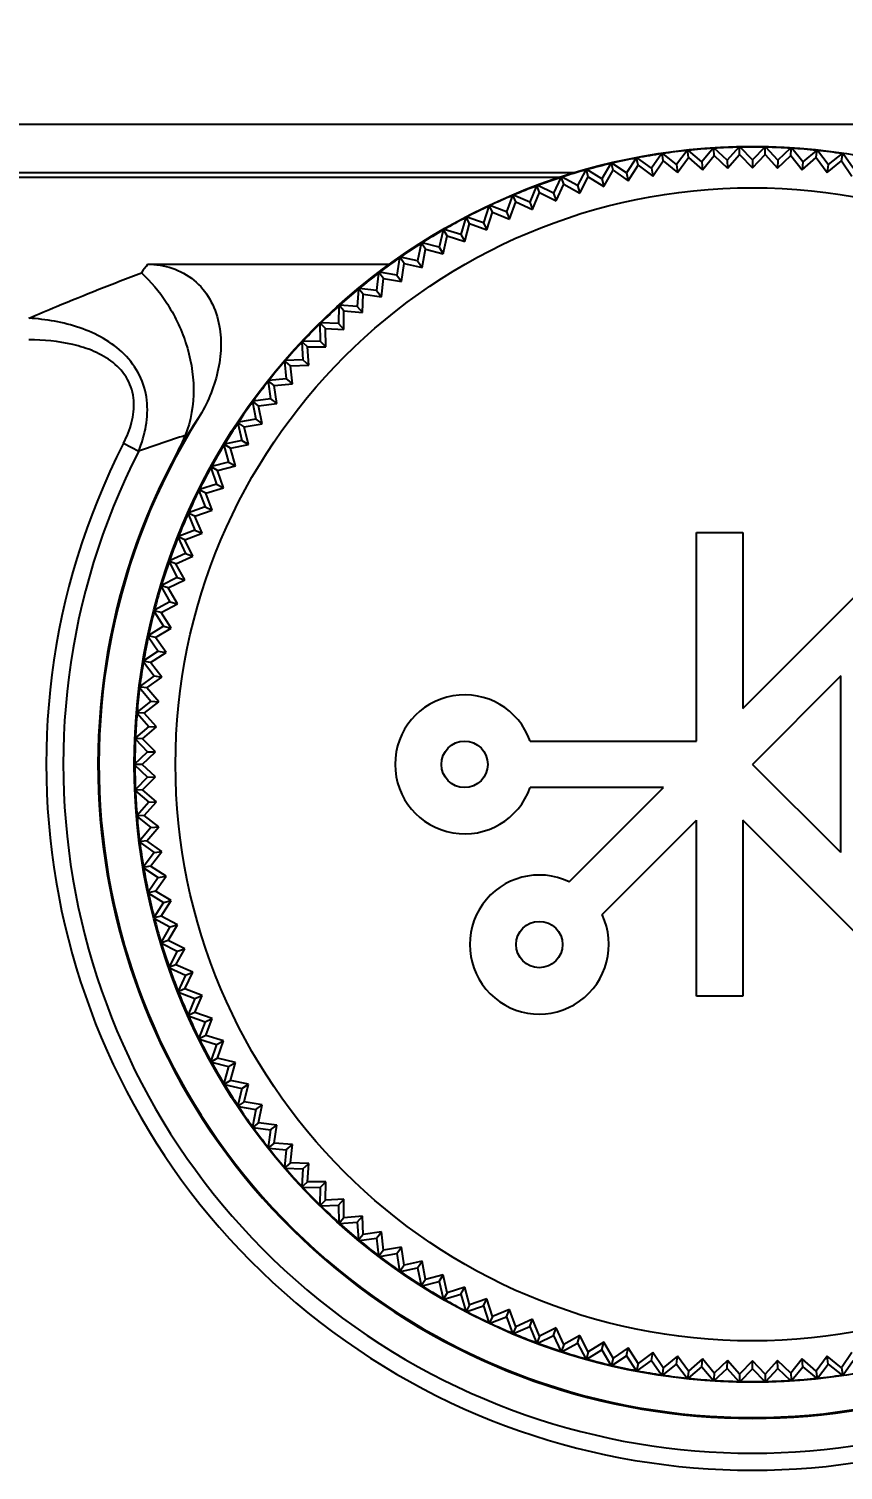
# Model space of a CAD drawing. Header units: millimetres. Extents: x 5329 to 6973, y -914 to -356.
# Drawn here: x 5726.7 to 5745.15, y -463.54 to -430.88 of the extents above; entities that cross this region are included whole.
import ezdxf

# ---------------------------------------------------------------- set-up
doc = ezdxf.new("R2010")
doc.units = ezdxf.units.MM
doc.header["$PDMODE"] = 3
doc.header["$PDSIZE"] = 1
doc.layers.get('0').update_dxf_attribs({"linetype": 'CONTINUOUS'})
doc.layers.get('Defpoints').update_dxf_attribs({"linetype": 'CONTINUOUS'})
doc.layers.add('Dim', color=1, linetype='CONTINUOUS')
doc.styles.add('OMI-1', font='arial.ttf', dxfattribs={"oblique": 1})
doc.dimstyles.new('1', dxfattribs={"dimtxt": 4, "dimasz": 2.5, "dimexe": 0.8, "dimexo": 0.3, "dimgap": 0.5, "dimtad": 1, "dimtoh": 1, "dimdec": 1, "dimzin": 0, "dimdsep": 46, "dimtxsty": 'OMI-1', "dimcen": 0, "dimclrd": 256, "dimclre": 256, "dimclrt": 256, "dimadec": 0, "dimazin": 0, "dimtfac": 0.8, "dimtdec": 1, "dimtix": 1, "dimtmove": 0, "dimatfit": 3, "dimfxl": 1, "dimtolj": 1, "dimtzin": 0, "dimarcsym": 0})

# ---------------------------------------------------------------- blocks, each defined once
blk = doc.blocks.new('*D6078')
at = {"layer": 'Defpoints', "color": 0}
for p in [(5587.589, -413.207), (5587.589, -446.488), (5813.589, -446.488)]:
    blk.add_point(p, dxfattribs=at)
at = {"layer": 'Dim', "lineweight": -2}
for p, q in [((5587.589, -446.188), (5587.589, -412.407)), ((5813.589, -446.188), (5813.589, -412.407)), ((5811.089, -413.207), (5590.089, -413.207))]:
    blk.add_line(p, q, dxfattribs=at)
at = {"layer": 'Dim'}
for points in [[(5590.089, -412.79), (5590.089, -413.624), (5587.589, -413.207)], [(5811.089, -413.624), (5811.089, -412.79), (5813.589, -413.207)]]:
    blk.add_solid(points, dxfattribs=at)
at = {"layer": 'Dim', "insert": (5700.589, -410.665), "char_height": 4, "attachment_point": 5, "style": 'OMI-1'}
blk.add_mtext('\\A1;226.0', dxfattribs=at)
blk = doc.blocks.new('*D6088')
at = {"layer": 'Defpoints', "color": 0}
for p in [(5819.589, -402.514), (5581.589, -445.05), (5819.589, -445.05)]:
    blk.add_point(p, dxfattribs=at)
at = {"layer": 'Dim', "lineweight": -2}
for p, q in [((5581.589, -444.75), (5581.589, -401.714)), ((5819.589, -444.75), (5819.589, -401.714)), ((5584.089, -402.514), (5817.089, -402.514))]:
    blk.add_line(p, q, dxfattribs=at)
at = {"layer": 'Dim'}
for points in [[(5584.089, -402.097), (5584.089, -402.93), (5581.589, -402.514)], [(5817.089, -402.93), (5817.089, -402.097), (5819.589, -402.514)]]:
    blk.add_solid(points, dxfattribs=at)
at = {"layer": 'Dim', "insert": (5700.589, -399.97), "char_height": 4, "attachment_point": 5, "style": 'OMI-1'}
blk.add_mtext('\\A1;238.0', dxfattribs=at)

msp = doc.modelspace()

# ---------------------------------------------------------------- linework, layer by layer
at = {"color": 7, "linetype": 'Continuous'}
for p, q in [((5803.39, -433.05), (5598.789, -433.05)), ((5741.614, -433.642), (5741.372, -433.958)), ((5741.614, -433.642), (5741.63, -433.671)), ((5741.63, -433.671), (5741.64, -433.639)), ((5741.644, -433.802), (5741.63, -433.671)), ((5741.942, -433.898), (5741.64, -433.639)), ((5742.197, -433.592), (5741.942, -433.898)), ((5742.197, -433.592), (5742.213, -433.622)), ((5742.213, -433.622), (5742.224, -433.59)), ((5742.221, -433.754), (5742.213, -433.622)), ((5742.515, -433.862), (5742.224, -433.59)), ((5742.783, -433.567), (5742.515, -433.862)), ((5742.783, -433.567), (5742.797, -433.597)), ((5742.797, -433.597), (5742.809, -433.566)), ((5742.799, -433.729), (5742.797, -433.597)), ((5743.089, -433.85), (5742.809, -433.566)), ((5743.368, -433.566), (5743.089, -433.85)), ((5743.381, -433.597), (5743.368, -433.566)), ((5743.378, -433.729), (5743.381, -433.597)), ((5743.381, -433.597), (5743.395, -433.567)), ((5743.663, -433.862), (5743.395, -433.567)), ((5743.954, -433.59), (5743.663, -433.862)), ((5743.954, -433.59), (5743.965, -433.622)), ((5743.957, -433.754), (5743.965, -433.622)), ((5743.965, -433.622), (5743.98, -433.592)), ((5744.235, -433.898), (5743.98, -433.592)), ((5744.538, -433.639), (5744.235, -433.898)), ((5744.534, -433.802), (5744.548, -433.671)), ((5744.538, -433.639), (5744.548, -433.671)), ((5744.548, -433.671), (5744.564, -433.642)), ((5744.806, -433.958), (5744.564, -433.642)), ((5739.882, -433.936), (5739.682, -434.28)), ((5739.882, -433.936), (5739.902, -433.963)), ((5739.902, -433.963), (5739.908, -433.93)), ((5739.932, -434.091), (5739.902, -433.963)), ((5740.24, -434.149), (5739.908, -433.93)), ((5740.455, -433.814), (5740.24, -434.149)), ((5740.278, -434.326), (5740.499, -433.971)), ((5740.455, -433.814), (5740.474, -433.842)), ((5740.474, -433.842), (5740.481, -433.809)), ((5740.499, -433.971), (5740.474, -433.842)), ((5740.804, -434.042), (5740.481, -433.809)), ((5740.499, -433.971), (5740.834, -434.22)), ((5741.033, -433.716), (5740.804, -434.042)), ((5740.834, -434.22), (5741.069, -433.875)), ((5741.033, -433.716), (5741.05, -433.744)), ((5741.05, -433.744), (5741.059, -433.712)), ((5741.069, -433.875), (5741.05, -433.744)), ((5741.372, -433.958), (5741.059, -433.712)), ((5741.069, -433.875), (5741.394, -434.137)), ((5741.372, -433.958), (5741.394, -434.137)), ((5741.394, -434.137), (5741.644, -433.802)), ((5741.644, -433.802), (5741.958, -434.078)), ((5741.942, -433.898), (5741.958, -434.078)), ((5741.958, -434.078), (5742.221, -433.754)), ((5742.221, -433.754), (5742.523, -434.042)), ((5742.515, -433.862), (5742.523, -434.042)), ((5742.523, -434.042), (5742.799, -433.729)), ((5742.799, -433.729), (5743.089, -434.031)), ((5743.089, -434.031), (5743.378, -433.729)), ((5743.089, -433.85), (5743.089, -434.031)), ((5743.378, -433.729), (5743.655, -434.042)), ((5743.655, -434.042), (5743.957, -433.754)), ((5743.663, -433.862), (5743.655, -434.042)), ((5743.957, -433.754), (5744.22, -434.078)), ((5744.22, -434.078), (5744.534, -433.802)), ((5744.235, -433.898), (5744.22, -434.078)), ((5744.534, -433.802), (5744.783, -434.137)), ((5744.783, -434.137), (5745.108, -433.875)), ((5744.806, -433.958), (5744.783, -434.137)), ((5745.119, -433.712), (5744.806, -433.958)), ((5745.108, -433.875), (5745.127, -433.744)), ((5745.108, -433.875), (5745.343, -434.22)), ((5745.119, -433.712), (5745.127, -433.744)), ((5745.127, -433.744), (5745.145, -433.716)), ((5745.374, -434.042), (5745.145, -433.716)), ((5739.076, -434.144), (5617.702, -434.144)), ((5738.737, -434.251), (5617.702, -434.251)), ((5738.754, -434.252), (5738.583, -434.612)), ((5738.754, -434.252), (5738.776, -434.277)), ((5738.776, -434.277), (5738.779, -434.244)), ((5738.817, -434.403), (5738.776, -434.277)), ((5739.129, -434.434), (5738.779, -434.244)), ((5739.315, -434.082), (5739.129, -434.434)), ((5739.181, -434.608), (5739.371, -434.235)), ((5739.315, -434.082), (5739.336, -434.108)), ((5739.336, -434.108), (5739.34, -434.075)), ((5739.371, -434.235), (5739.336, -434.108)), ((5739.682, -434.28), (5739.34, -434.075)), ((5739.371, -434.235), (5739.727, -434.455)), ((5739.682, -434.28), (5739.727, -434.455)), ((5739.727, -434.455), (5739.932, -434.091)), ((5739.932, -434.091), (5740.278, -434.326)), ((5740.24, -434.149), (5740.278, -434.326)), ((5740.804, -434.042), (5740.834, -434.22)), ((5737.657, -434.662), (5737.517, -435.034)), ((5737.657, -434.662), (5737.681, -434.685)), ((5737.681, -434.685), (5737.681, -434.651)), ((5738.046, -434.812), (5737.681, -434.651)), ((5738.201, -434.445), (5738.046, -434.812)), ((5738.112, -434.98), (5738.27, -434.593)), ((5738.201, -434.445), (5738.224, -434.47)), ((5738.224, -434.47), (5738.226, -434.436)), ((5738.27, -434.593), (5738.224, -434.47)), ((5738.583, -434.612), (5738.226, -434.436)), ((5738.27, -434.593), (5738.643, -434.783)), ((5738.583, -434.612), (5738.643, -434.783)), ((5738.643, -434.783), (5738.817, -434.403)), ((5738.817, -434.403), (5739.181, -434.608)), ((5739.129, -434.434), (5739.181, -434.608)), ((5737.122, -434.9), (5736.997, -435.278)), ((5737.122, -434.9), (5737.147, -434.923)), ((5737.147, -434.923), (5737.146, -434.889)), ((5737.517, -435.034), (5737.146, -434.889)), ((5737.203, -435.042), (5737.147, -434.923)), ((5737.59, -435.199), (5737.732, -434.806)), ((5737.732, -434.806), (5737.681, -434.685)), ((5737.732, -434.806), (5738.112, -434.98)), ((5738.046, -434.812), (5738.112, -434.98)), ((5736.597, -435.161), (5736.489, -435.544)), ((5736.576, -435.703), (5736.684, -435.299)), ((5736.597, -435.161), (5736.623, -435.182)), ((5736.623, -435.182), (5736.621, -435.149)), ((5736.997, -435.278), (5736.621, -435.149)), ((5736.684, -435.299), (5736.623, -435.182)), ((5736.684, -435.299), (5737.078, -435.44)), ((5736.997, -435.278), (5737.078, -435.44)), ((5737.078, -435.44), (5737.203, -435.042)), ((5737.203, -435.042), (5737.59, -435.199)), ((5737.517, -435.034), (5737.59, -435.199)), ((5736.084, -435.444), (5735.992, -435.831)), ((5736.084, -435.444), (5736.111, -435.464)), ((5736.086, -435.986), (5736.177, -435.578)), ((5736.489, -435.544), (5736.107, -435.431)), ((5736.111, -435.464), (5736.107, -435.431)), ((5736.177, -435.578), (5736.111, -435.464)), ((5736.177, -435.578), (5736.576, -435.703)), ((5736.489, -435.544), (5736.576, -435.703)), ((5735.584, -435.748), (5735.507, -436.139)), ((5735.584, -435.748), (5735.611, -435.767)), ((5735.992, -435.831), (5735.606, -435.734)), ((5735.611, -435.767), (5735.606, -435.734)), ((5735.607, -436.289), (5735.682, -435.878)), ((5735.682, -435.878), (5735.611, -435.767)), ((5735.682, -435.878), (5736.086, -435.986)), ((5735.992, -435.831), (5736.086, -435.986)), ((5729.391, -436.219), (5734.874, -436.219)), ((5735.096, -436.073), (5735.036, -436.466)), ((5735.096, -436.073), (5735.124, -436.09)), ((5735.507, -436.139), (5735.118, -436.058)), ((5735.124, -436.09), (5735.118, -436.058)), ((5735.2, -436.199), (5735.124, -436.09)), ((5735.142, -436.612), (5735.2, -436.199)), ((5735.2, -436.199), (5735.607, -436.289)), ((5735.507, -436.139), (5735.607, -436.289)), ((5734.622, -436.417), (5734.579, -436.813)), ((5734.622, -436.417), (5734.651, -436.434)), ((5735.036, -436.466), (5734.643, -436.401)), ((5734.651, -436.434), (5734.643, -436.401)), ((5734.731, -436.539), (5734.651, -436.434)), ((5734.691, -436.955), (5734.731, -436.539)), ((5734.731, -436.539), (5735.142, -436.612)), ((5735.036, -436.466), (5735.142, -436.612)), ((5734.164, -436.782), (5734.137, -437.179)), ((5734.164, -436.782), (5734.193, -436.797)), ((5734.579, -436.813), (5734.184, -436.765)), ((5734.193, -436.797), (5734.184, -436.765)), ((5734.277, -436.899), (5734.193, -436.797)), ((5734.255, -437.316), (5734.277, -436.899)), ((5734.277, -436.899), (5734.691, -436.955)), ((5734.579, -436.813), (5734.691, -436.955)), ((5733.721, -437.165), (5733.711, -437.563)), ((5733.721, -437.165), (5733.751, -437.179)), ((5734.137, -437.179), (5733.74, -437.147)), ((5733.751, -437.179), (5733.74, -437.147)), ((5733.839, -437.277), (5733.751, -437.179)), ((5733.834, -437.695), (5733.839, -437.277)), ((5733.839, -437.277), (5734.255, -437.316)), ((5734.137, -437.179), (5734.255, -437.316)), ((5733.294, -437.566), (5733.301, -437.964)), ((5733.294, -437.566), (5733.325, -437.579)), ((5733.711, -437.563), (5733.313, -437.548)), ((5733.325, -437.579), (5733.313, -437.548)), ((5733.417, -437.673), (5733.325, -437.579)), ((5733.711, -437.563), (5733.834, -437.695)), ((5733.43, -438.091), (5733.417, -437.673)), ((5733.417, -437.673), (5733.834, -437.695)), ((5732.884, -437.985), (5732.908, -438.383)), ((5732.884, -437.985), (5732.916, -437.997)), ((5733.301, -437.964), (5732.903, -437.966)), ((5732.916, -437.997), (5732.903, -437.966)), ((5733.012, -438.087), (5732.916, -437.997)), ((5733.042, -438.504), (5733.012, -438.087)), ((5733.012, -438.087), (5733.43, -438.091)), ((5733.301, -437.964), (5733.43, -438.091)), ((5732.493, -438.421), (5732.533, -438.817)), ((5732.493, -438.421), (5732.525, -438.431)), ((5732.908, -438.383), (5732.51, -438.401)), ((5732.525, -438.431), (5732.51, -438.401)), ((5732.625, -438.517), (5732.525, -438.431)), ((5732.625, -438.517), (5733.042, -438.504)), ((5732.672, -438.932), (5732.625, -438.517)), ((5732.908, -438.383), (5733.042, -438.504)), ((5732.12, -438.873), (5732.176, -439.267)), ((5732.12, -438.873), (5732.152, -438.881)), ((5732.533, -438.817), (5732.136, -438.852)), ((5732.152, -438.881), (5732.136, -438.852)), ((5732.255, -438.963), (5732.152, -438.881)), ((5732.533, -438.817), (5732.672, -438.932)), ((5732.255, -438.963), (5732.672, -438.932)), ((5732.32, -439.376), (5732.255, -438.963)), ((5731.766, -439.34), (5731.799, -439.347)), ((5731.766, -439.34), (5731.839, -439.731)), ((5732.176, -439.267), (5731.782, -439.318)), ((5731.799, -439.347), (5731.782, -439.318)), ((5731.905, -439.424), (5731.799, -439.347)), ((5731.905, -439.424), (5732.32, -439.376)), ((5731.988, -439.834), (5731.905, -439.424)), ((5732.176, -439.267), (5732.32, -439.376)), ((5731.432, -439.821), (5731.465, -439.827)), ((5731.432, -439.821), (5731.522, -440.209)), ((5731.839, -439.731), (5731.447, -439.799)), ((5731.465, -439.827), (5731.447, -439.799)), ((5731.575, -439.9), (5731.465, -439.827)), ((5731.575, -439.9), (5731.988, -439.834)), ((5731.839, -439.731), (5731.988, -439.834)), ((5731.522, -440.209), (5731.133, -440.293)), ((5731.522, -440.209), (5731.674, -440.306)), ((5731.674, -440.306), (5731.575, -439.9)), ((5728.845, -440.276), (5729.189, -440.452)), ((5731.119, -440.316), (5731.152, -440.32)), ((5731.119, -440.316), (5731.224, -440.7)), ((5731.152, -440.32), (5731.133, -440.293)), ((5731.265, -440.389), (5731.152, -440.32)), ((5731.265, -440.389), (5731.674, -440.306)), ((5731.381, -440.79), (5731.265, -440.389)), ((5730.826, -440.823), (5730.86, -440.827)), ((5730.826, -440.823), (5730.948, -441.203)), ((5731.224, -440.7), (5730.839, -440.8)), ((5730.86, -440.827), (5730.839, -440.8)), ((5730.975, -440.89), (5730.86, -440.827)), ((5730.975, -440.89), (5731.381, -440.79)), ((5731.224, -440.7), (5731.381, -440.79)), ((5730.948, -441.203), (5730.567, -441.319)), ((5730.948, -441.203), (5731.108, -441.286)), ((5731.108, -441.286), (5730.975, -440.89)), ((5730.555, -441.343), (5730.589, -441.345)), ((5730.555, -441.343), (5730.693, -441.717)), ((5730.589, -441.345), (5730.567, -441.319)), ((5730.707, -441.403), (5730.589, -441.345)), ((5730.707, -441.403), (5731.108, -441.286)), ((5730.856, -441.794), (5730.707, -441.403)), ((5730.693, -441.717), (5730.317, -441.849)), ((5730.34, -441.874), (5730.317, -441.849)), ((5730.46, -441.927), (5730.856, -441.794)), ((5730.693, -441.717), (5730.856, -441.794)), ((5730.307, -441.873), (5730.34, -441.874)), ((5730.307, -441.873), (5730.459, -442.241)), ((5730.46, -441.927), (5730.34, -441.874)), ((5730.626, -442.311), (5730.46, -441.927)), ((5730.08, -442.413), (5730.114, -442.412)), ((5730.08, -442.413), (5730.248, -442.774)), ((5730.459, -442.241), (5730.09, -442.389)), ((5730.114, -442.412), (5730.09, -442.389)), ((5730.236, -442.461), (5730.114, -442.412)), ((5730.236, -442.461), (5730.626, -442.311)), ((5730.418, -442.837), (5730.236, -442.461)), ((5730.459, -442.241), (5730.626, -442.311)), ((5741.821, -442.3), (5742.871, -442.3)), ((5741.821, -447.025), (5741.821, -442.3)), ((5742.871, -442.3), (5742.871, -446.282)), ((5730.248, -442.774), (5729.885, -442.938)), ((5730.034, -443.004), (5730.418, -442.837)), ((5730.248, -442.774), (5730.418, -442.837)), ((5729.876, -442.963), (5729.91, -442.96)), ((5729.876, -442.963), (5730.059, -443.316)), ((5729.91, -442.96), (5729.885, -442.938)), ((5730.034, -443.004), (5729.91, -442.96)), ((5730.231, -443.372), (5730.034, -443.004)), ((5742.871, -446.282), (5746.14, -443.014)), ((5730.059, -443.316), (5729.704, -443.495)), ((5729.855, -443.554), (5730.231, -443.372)), ((5730.059, -443.316), (5730.231, -443.372)), ((5729.696, -443.52), (5729.729, -443.516)), ((5729.696, -443.52), (5729.893, -443.865)), ((5729.729, -443.516), (5729.704, -443.495)), ((5729.855, -443.554), (5729.729, -443.516)), ((5730.068, -443.914), (5729.855, -443.554)), ((5729.539, -444.084), (5729.572, -444.079)), ((5729.539, -444.084), (5729.751, -444.421)), ((5729.893, -443.865), (5729.545, -444.059)), ((5729.572, -444.079), (5729.545, -444.059)), ((5729.7, -444.112), (5729.572, -444.079)), ((5729.7, -444.112), (5730.068, -443.914)), ((5729.927, -444.463), (5729.7, -444.112)), ((5729.893, -443.865), (5730.068, -443.914)), ((5729.751, -444.421), (5729.411, -444.629)), ((5729.567, -444.676), (5729.927, -444.463)), ((5729.751, -444.421), (5729.927, -444.463)), ((5729.406, -444.655), (5729.438, -444.648)), ((5729.406, -444.655), (5729.631, -444.983)), ((5729.438, -444.648), (5729.411, -444.629)), ((5729.567, -444.676), (5729.438, -444.648)), ((5729.809, -445.016), (5729.567, -444.676)), ((5729.631, -444.983), (5729.301, -445.204)), ((5729.459, -445.244), (5729.809, -445.016)), ((5729.631, -444.983), (5729.809, -445.016)), ((5729.296, -445.23), (5729.329, -445.222)), ((5729.296, -445.23), (5729.536, -445.548)), ((5729.329, -445.222), (5729.301, -445.204)), ((5729.459, -445.244), (5729.329, -445.222)), ((5729.715, -445.575), (5729.459, -445.244)), ((5729.536, -445.548), (5729.215, -445.784)), ((5729.374, -445.817), (5729.715, -445.575)), ((5729.536, -445.548), (5729.715, -445.575)), ((5745.09, -445.548), (5743.089, -447.55)), ((5745.09, -449.551), (5745.09, -445.548)), ((5729.211, -445.81), (5729.244, -445.801)), ((5729.211, -445.81), (5729.464, -446.118)), ((5729.244, -445.801), (5729.215, -445.784)), ((5729.374, -445.817), (5729.244, -445.801)), ((5729.644, -446.137), (5729.374, -445.817)), ((5729.151, -446.393), (5729.182, -446.382)), ((5729.151, -446.393), (5729.416, -446.689)), ((5729.464, -446.118), (5729.153, -446.366)), ((5729.182, -446.382), (5729.153, -446.366)), ((5729.314, -446.393), (5729.182, -446.382)), ((5729.314, -446.393), (5729.644, -446.137)), ((5729.596, -446.701), (5729.314, -446.393)), ((5729.464, -446.118), (5729.644, -446.137)), ((5729.416, -446.689), (5729.116, -446.951)), ((5729.277, -446.971), (5729.596, -446.701)), ((5729.416, -446.689), (5729.596, -446.701)), ((5729.115, -446.977), (5729.146, -446.965)), ((5729.115, -446.977), (5729.392, -447.263)), ((5729.146, -446.965), (5729.116, -446.951)), ((5729.277, -446.971), (5729.146, -446.965)), ((5729.573, -447.267), (5729.277, -446.971)), ((5738.056, -447.025), (5741.821, -447.025)), ((5729.089, -447.55), (5729.392, -447.263)), ((5729.265, -447.55), (5729.573, -447.267)), ((5729.392, -447.263), (5729.573, -447.267)), ((5729.265, -447.55), (5729.089, -447.55)), ((5729.089, -447.55), (5729.392, -447.837)), ((5729.573, -447.833), (5729.265, -447.55)), ((5745.09, -449.551), (5743.089, -447.55)), ((5729.392, -447.837), (5729.115, -448.122)), ((5729.277, -448.129), (5729.573, -447.833)), ((5729.392, -447.837), (5729.573, -447.833)), ((5729.146, -448.134), (5729.115, -448.122)), ((5729.116, -448.149), (5729.146, -448.134)), ((5729.116, -448.149), (5729.416, -448.41)), ((5729.277, -448.129), (5729.146, -448.134)), ((5729.596, -448.399), (5729.277, -448.129)), ((5741.079, -448.075), (5738.056, -448.075)), ((5738.942, -450.212), (5741.079, -448.075)), ((5729.416, -448.41), (5729.151, -448.707)), ((5729.182, -448.717), (5729.151, -448.707)), ((5729.314, -448.706), (5729.182, -448.717)), ((5729.314, -448.706), (5729.596, -448.399)), ((5729.644, -448.963), (5729.314, -448.706)), ((5729.416, -448.41), (5729.596, -448.399)), ((5729.153, -448.733), (5729.182, -448.717)), ((5729.153, -448.733), (5729.464, -448.982)), ((5729.464, -448.982), (5729.211, -449.289)), ((5729.374, -449.282), (5729.644, -448.963)), ((5729.464, -448.982), (5729.644, -448.963)), ((5739.684, -450.954), (5741.821, -448.817)), ((5741.821, -452.8), (5741.821, -448.817)), ((5742.871, -448.817), (5742.871, -452.8)), ((5746.14, -452.086), (5742.871, -448.817)), ((5729.244, -449.299), (5729.211, -449.289)), ((5729.215, -449.316), (5729.244, -449.299)), ((5729.215, -449.316), (5729.536, -449.551)), ((5729.374, -449.282), (5729.244, -449.299)), ((5729.715, -449.525), (5729.374, -449.282)), ((5729.536, -449.551), (5729.296, -449.869)), ((5729.459, -449.855), (5729.715, -449.525)), ((5729.536, -449.551), (5729.715, -449.525)), ((5729.329, -449.877), (5729.296, -449.869)), ((5729.301, -449.895), (5729.329, -449.877)), ((5729.301, -449.895), (5729.631, -450.117)), ((5729.459, -449.855), (5729.329, -449.877)), ((5729.809, -450.083), (5729.459, -449.855)), ((5729.631, -450.117), (5729.406, -450.445)), ((5729.567, -450.424), (5729.809, -450.083)), ((5729.631, -450.117), (5729.809, -450.083)), ((5729.438, -450.451), (5729.406, -450.445)), ((5729.411, -450.47), (5729.438, -450.451)), ((5729.411, -450.47), (5729.751, -450.678)), ((5729.567, -450.424), (5729.438, -450.451)), ((5729.927, -450.637), (5729.567, -450.424)), ((5729.7, -450.987), (5729.927, -450.637)), ((5729.751, -450.678), (5729.927, -450.637)), ((5729.751, -450.678), (5729.539, -451.015)), ((5729.7, -450.987), (5729.572, -451.02)), ((5730.068, -451.185), (5729.7, -450.987)), ((5729.572, -451.02), (5729.539, -451.015)), ((5729.545, -451.041), (5729.572, -451.02)), ((5729.545, -451.041), (5729.893, -451.234)), ((5729.893, -451.234), (5729.696, -451.579)), ((5729.855, -451.545), (5730.068, -451.185)), ((5729.893, -451.234), (5730.068, -451.185)), ((5729.729, -451.583), (5729.696, -451.579)), ((5729.704, -451.605), (5729.729, -451.583)), ((5729.704, -451.605), (5730.059, -451.783)), ((5729.855, -451.545), (5729.729, -451.583)), ((5730.231, -451.727), (5729.855, -451.545)), ((5730.059, -451.783), (5729.876, -452.137)), ((5730.034, -452.096), (5730.231, -451.727)), ((5730.059, -451.783), (5730.231, -451.727)), ((5729.91, -452.139), (5729.876, -452.137)), ((5729.885, -452.162), (5729.91, -452.139)), ((5729.885, -452.162), (5730.248, -452.325)), ((5730.034, -452.096), (5729.91, -452.139)), ((5730.418, -452.262), (5730.034, -452.096)), ((5730.236, -452.638), (5730.418, -452.262)), ((5730.248, -452.325), (5730.418, -452.262)), ((5730.248, -452.325), (5730.08, -452.686)), ((5730.114, -452.687), (5730.08, -452.686)), ((5730.09, -452.711), (5730.114, -452.687)), ((5730.09, -452.711), (5730.459, -452.859)), ((5730.236, -452.638), (5730.114, -452.687)), ((5730.626, -452.789), (5730.236, -452.638)), ((5730.459, -452.859), (5730.307, -453.226)), ((5730.459, -452.859), (5730.626, -452.789)), ((5730.46, -453.172), (5730.626, -452.789)), ((5742.871, -452.8), (5741.821, -452.8)), ((5730.34, -453.226), (5730.307, -453.226)), ((5730.317, -453.25), (5730.34, -453.226)), ((5730.317, -453.25), (5730.693, -453.383)), ((5730.46, -453.172), (5730.34, -453.226)), ((5730.856, -453.306), (5730.46, -453.172)), ((5730.693, -453.383), (5730.555, -453.757)), ((5730.693, -453.383), (5730.856, -453.306)), ((5730.707, -453.696), (5730.856, -453.306)), ((5730.589, -453.755), (5730.555, -453.757)), ((5730.567, -453.78), (5730.589, -453.755)), ((5730.567, -453.78), (5730.948, -453.897)), ((5730.707, -453.696), (5730.589, -453.755)), ((5731.108, -453.813), (5730.707, -453.696)), ((5730.948, -453.897), (5730.826, -454.276)), ((5730.948, -453.897), (5731.108, -453.813)), ((5730.975, -454.209), (5731.108, -453.813)), ((5730.975, -454.209), (5730.86, -454.273)), ((5731.381, -454.309), (5730.975, -454.209)), ((5730.86, -454.273), (5730.826, -454.276)), ((5730.839, -454.299), (5730.86, -454.273)), ((5730.839, -454.299), (5731.224, -454.4)), ((5731.224, -454.4), (5731.119, -454.784)), ((5731.224, -454.4), (5731.381, -454.309)), ((5731.265, -454.711), (5731.381, -454.309)), ((5731.152, -454.779), (5731.119, -454.784)), ((5731.133, -454.806), (5731.152, -454.779)), ((5731.133, -454.806), (5731.522, -454.891)), ((5731.265, -454.711), (5731.152, -454.779)), ((5731.674, -454.794), (5731.265, -454.711)), ((5731.522, -454.891), (5731.432, -455.278)), ((5731.522, -454.891), (5731.674, -454.794)), ((5731.575, -455.199), (5731.674, -454.794)), ((5731.575, -455.199), (5731.465, -455.272)), ((5731.988, -455.265), (5731.575, -455.199)), ((5731.465, -455.272), (5731.432, -455.278)), ((5731.447, -455.3), (5731.465, -455.272)), ((5731.447, -455.3), (5731.839, -455.368)), ((5731.839, -455.368), (5731.766, -455.76)), ((5731.839, -455.368), (5731.988, -455.265)), ((5731.905, -455.675), (5731.988, -455.265)), ((5731.799, -455.752), (5731.766, -455.76)), ((5731.782, -455.781), (5731.799, -455.752)), ((5731.782, -455.781), (5732.176, -455.833)), ((5731.905, -455.675), (5731.799, -455.752)), ((5732.32, -455.723), (5731.905, -455.675)), ((5732.176, -455.833), (5732.12, -456.227)), ((5732.176, -455.833), (5732.32, -455.723)), ((5732.255, -456.136), (5732.32, -455.723)), ((5732.152, -456.218), (5732.12, -456.227)), ((5732.136, -456.247), (5732.152, -456.218)), ((5732.255, -456.136), (5732.152, -456.218)), ((5732.672, -456.167), (5732.255, -456.136)), ((5732.533, -456.282), (5732.672, -456.167)), ((5732.625, -456.582), (5732.672, -456.167)), ((5732.136, -456.247), (5732.533, -456.282)), ((5732.533, -456.282), (5732.493, -456.678)), ((5732.525, -456.668), (5732.493, -456.678)), ((5732.51, -456.698), (5732.525, -456.668)), ((5732.51, -456.698), (5732.908, -456.717)), ((5732.625, -456.582), (5732.525, -456.668)), ((5733.042, -456.596), (5732.625, -456.582)), ((5732.908, -456.717), (5732.884, -457.114)), ((5732.908, -456.717), (5733.042, -456.596)), ((5733.012, -457.012), (5733.042, -456.596)), ((5732.916, -457.103), (5732.884, -457.114)), ((5732.903, -457.133), (5732.916, -457.103)), ((5732.903, -457.133), (5733.301, -457.135)), ((5733.012, -457.012), (5732.916, -457.103)), ((5733.43, -457.009), (5733.012, -457.012)), ((5733.301, -457.135), (5733.294, -457.533)), ((5733.301, -457.135), (5733.43, -457.009)), ((5733.417, -457.426), (5733.43, -457.009)), ((5733.325, -457.52), (5733.294, -457.533)), ((5733.313, -457.552), (5733.325, -457.52)), ((5733.417, -457.426), (5733.325, -457.52)), ((5733.834, -457.405), (5733.417, -457.426)), ((5733.711, -457.537), (5733.834, -457.405)), ((5733.839, -457.823), (5733.834, -457.405)), ((5733.313, -457.552), (5733.711, -457.537)), ((5733.711, -457.537), (5733.721, -457.934)), ((5733.839, -457.823), (5733.751, -457.921)), ((5734.255, -457.784), (5733.839, -457.823)), ((5734.137, -457.921), (5734.255, -457.784)), ((5734.277, -458.201), (5734.255, -457.784)), ((5733.751, -457.921), (5733.721, -457.934)), ((5733.74, -457.952), (5734.137, -457.921)), ((5733.74, -457.952), (5733.751, -457.921)), ((5734.137, -457.921), (5734.164, -458.318)), ((5734.691, -458.145), (5734.277, -458.201)), ((5734.579, -458.286), (5734.691, -458.145)), ((5734.731, -458.56), (5734.691, -458.145)), ((5734.193, -458.302), (5734.164, -458.318)), ((5734.184, -458.335), (5734.579, -458.286)), ((5734.184, -458.335), (5734.193, -458.302)), ((5734.277, -458.201), (5734.193, -458.302)), ((5734.579, -458.286), (5734.622, -458.682)), ((5735.142, -458.487), (5734.731, -458.56)), ((5735.036, -458.633), (5735.142, -458.487)), ((5735.2, -458.901), (5735.142, -458.487)), ((5734.651, -458.666), (5734.622, -458.682)), ((5734.643, -458.698), (5735.036, -458.633)), ((5734.643, -458.698), (5734.651, -458.666)), ((5734.731, -458.56), (5734.651, -458.666)), ((5735.036, -458.633), (5735.096, -459.027)), ((5735.607, -458.81), (5735.2, -458.901)), ((5735.507, -458.961), (5735.607, -458.81)), ((5735.682, -459.221), (5735.607, -458.81)), ((5735.124, -459.009), (5735.096, -459.027)), ((5735.118, -459.042), (5735.507, -458.961)), ((5735.118, -459.042), (5735.124, -459.009)), ((5735.2, -458.901), (5735.124, -459.009)), ((5735.507, -458.961), (5735.584, -459.351)), ((5736.086, -459.114), (5735.682, -459.221)), ((5735.992, -459.268), (5736.086, -459.114)), ((5736.177, -459.521), (5736.086, -459.114)), ((5735.611, -459.333), (5735.584, -459.351)), ((5735.606, -459.366), (5735.992, -459.268)), ((5735.606, -459.366), (5735.611, -459.333)), ((5735.682, -459.221), (5735.611, -459.333)), ((5735.992, -459.268), (5736.084, -459.655)), ((5736.576, -459.397), (5736.177, -459.521)), ((5736.489, -459.555), (5736.576, -459.397)), ((5736.684, -459.8), (5736.576, -459.397)), ((5736.111, -459.635), (5736.084, -459.655)), ((5736.107, -459.669), (5736.489, -459.555)), ((5736.107, -459.669), (5736.111, -459.635)), ((5736.177, -459.521), (5736.111, -459.635)), ((5736.489, -459.555), (5736.597, -459.938)), ((5736.684, -459.8), (5736.623, -459.917)), ((5737.078, -459.659), (5736.684, -459.8)), ((5736.997, -459.821), (5737.078, -459.659)), ((5737.203, -460.058), (5737.078, -459.659)), ((5736.623, -459.917), (5736.597, -459.938)), ((5736.621, -459.95), (5736.997, -459.821)), ((5736.621, -459.95), (5736.623, -459.917)), ((5736.997, -459.821), (5737.122, -460.199)), ((5737.146, -460.21), (5737.517, -460.065)), ((5737.203, -460.058), (5737.147, -460.177)), ((5737.59, -459.9), (5737.203, -460.058)), ((5737.517, -460.065), (5737.59, -459.9)), ((5737.517, -460.065), (5737.657, -460.438)), ((5737.732, -460.293), (5737.59, -459.9)), ((5738.112, -460.119), (5737.732, -460.293)), ((5738.046, -460.288), (5738.112, -460.119)), ((5738.27, -460.506), (5738.112, -460.119)), ((5737.147, -460.177), (5737.122, -460.199)), ((5737.146, -460.21), (5737.147, -460.177)), ((5737.681, -460.415), (5737.657, -460.438)), ((5737.681, -460.448), (5738.046, -460.288)), ((5737.732, -460.293), (5737.681, -460.415)), ((5737.681, -460.448), (5737.681, -460.415)), ((5738.046, -460.288), (5738.201, -460.654)), ((5738.643, -460.317), (5738.27, -460.506)), ((5738.583, -460.488), (5738.643, -460.317)), ((5738.817, -460.697), (5738.643, -460.317)), ((5738.224, -460.63), (5738.201, -460.654)), ((5738.27, -460.506), (5738.224, -460.63)), ((5738.226, -460.663), (5738.224, -460.63)), ((5738.226, -460.663), (5738.583, -460.488)), ((5738.583, -460.488), (5738.754, -460.847)), ((5738.817, -460.697), (5738.776, -460.822)), ((5738.779, -460.855), (5739.129, -460.665)), ((5739.181, -460.492), (5738.817, -460.697)), ((5739.129, -460.665), (5739.181, -460.492)), ((5739.129, -460.665), (5739.315, -461.017)), ((5739.371, -460.864), (5739.181, -460.492)), ((5739.727, -460.644), (5739.371, -460.864)), ((5739.682, -460.819), (5739.727, -460.644)), ((5739.932, -461.008), (5739.727, -460.644)), ((5740.278, -460.773), (5739.932, -461.008)), ((5740.24, -460.95), (5740.278, -460.773)), ((5740.499, -461.128), (5740.278, -460.773)), ((5738.776, -460.822), (5738.754, -460.847)), ((5738.779, -460.855), (5738.776, -460.822)), ((5739.336, -460.991), (5739.315, -461.017)), ((5739.371, -460.864), (5739.336, -460.991)), ((5739.34, -461.024), (5739.336, -460.991)), ((5739.34, -461.024), (5739.682, -460.819)), ((5739.682, -460.819), (5739.882, -461.163)), ((5739.932, -461.008), (5739.902, -461.136)), ((5739.908, -461.169), (5740.24, -460.95)), ((5740.24, -460.95), (5740.455, -461.286)), ((5740.481, -461.29), (5740.804, -461.058)), ((5740.834, -460.88), (5740.499, -461.128)), ((5740.804, -461.058), (5740.834, -460.88)), ((5740.804, -461.058), (5741.033, -461.384)), ((5741.069, -461.225), (5740.834, -460.88)), ((5741.394, -460.962), (5741.069, -461.225)), ((5741.372, -461.142), (5741.394, -460.962)), ((5741.644, -461.297), (5741.394, -460.962)), ((5741.958, -461.021), (5741.644, -461.297)), ((5741.942, -461.202), (5741.958, -461.021)), ((5742.221, -461.346), (5741.958, -461.021)), ((5742.523, -461.057), (5742.221, -461.346)), ((5742.515, -461.238), (5742.523, -461.057)), ((5742.799, -461.37), (5742.523, -461.057)), ((5743.089, -461.069), (5742.799, -461.37)), ((5743.089, -461.25), (5743.089, -461.069)), ((5743.378, -461.37), (5743.089, -461.069)), ((5743.655, -461.057), (5743.378, -461.37)), ((5743.663, -461.238), (5743.655, -461.057)), ((5743.957, -461.346), (5743.655, -461.057)), ((5744.22, -461.021), (5743.957, -461.346)), ((5744.235, -461.202), (5744.22, -461.021)), ((5744.534, -461.297), (5744.22, -461.021)), ((5744.783, -460.962), (5744.534, -461.297)), ((5744.806, -461.142), (5744.783, -460.962)), ((5745.108, -461.225), (5744.783, -460.962)), ((5745.343, -460.88), (5745.108, -461.225)), ((5745.145, -461.384), (5745.374, -461.058)), ((5739.902, -461.136), (5739.882, -461.163)), ((5739.908, -461.169), (5739.902, -461.136)), ((5740.474, -461.258), (5740.455, -461.286)), ((5740.499, -461.128), (5740.474, -461.258)), ((5740.481, -461.29), (5740.474, -461.258)), ((5741.05, -461.355), (5741.033, -461.384)), ((5741.069, -461.225), (5741.05, -461.355)), ((5741.059, -461.388), (5741.05, -461.355)), ((5741.059, -461.388), (5741.372, -461.142)), ((5741.372, -461.142), (5741.614, -461.458)), ((5741.63, -461.429), (5741.614, -461.458)), ((5741.644, -461.297), (5741.63, -461.429)), ((5741.64, -461.46), (5741.63, -461.429)), ((5741.64, -461.46), (5741.942, -461.202)), ((5741.942, -461.202), (5742.197, -461.507)), ((5742.221, -461.346), (5742.213, -461.477)), ((5742.224, -461.509), (5742.515, -461.238)), ((5742.515, -461.238), (5742.783, -461.532)), ((5742.799, -461.37), (5742.797, -461.502)), ((5742.809, -461.533), (5743.089, -461.25)), ((5743.089, -461.25), (5743.368, -461.533)), ((5743.378, -461.37), (5743.381, -461.502)), ((5743.395, -461.532), (5743.663, -461.238)), ((5743.663, -461.238), (5743.954, -461.509)), ((5743.957, -461.346), (5743.965, -461.477)), ((5743.98, -461.507), (5744.235, -461.202)), ((5744.235, -461.202), (5744.538, -461.46)), ((5744.534, -461.297), (5744.548, -461.429)), ((5744.548, -461.429), (5744.538, -461.46)), ((5744.564, -461.458), (5744.548, -461.429)), ((5744.564, -461.458), (5744.806, -461.142)), ((5744.806, -461.142), (5745.119, -461.388)), ((5745.108, -461.225), (5745.127, -461.355)), ((5745.127, -461.355), (5745.119, -461.388)), ((5745.145, -461.384), (5745.127, -461.355)), ((5742.213, -461.477), (5742.197, -461.507)), ((5742.224, -461.509), (5742.213, -461.477)), ((5742.797, -461.502), (5742.783, -461.532)), ((5742.809, -461.533), (5742.797, -461.502)), ((5743.381, -461.502), (5743.368, -461.533)), ((5743.395, -461.532), (5743.381, -461.502)), ((5743.965, -461.477), (5743.954, -461.509)), ((5743.98, -461.507), (5743.965, -461.477))]:
    msp.add_line(p, q, dxfattribs=at)
for centre, radius in [((5743.089, -447.55), 14), ((5743.089, -447.55), 13.065), ((5736.571, -447.55), 0.525), ((5738.263, -451.633), 0.525)]:
    msp.add_circle(centre, radius, dxfattribs=at)
for centre, radius, start, end in [((5743.089, -447.55), 13.986, 96.0542, 98.3458), ((5743.089, -447.55), 13.986, 93.6542, 95.9458), ((5743.089, -447.55), 13.986, 91.2542, 93.5458), ((5743.089, -447.55), 13.986, 88.8542, 91.1458), ((5743.089, -447.55), 13.986, 86.4542, 88.7458), ((5743.089, -447.55), 13.986, 84.0542, 86.3458), ((5743.089, -447.55), 13.986, 81.6542, 83.9458), ((5743.089, -447.55), 13.986, 103.2542, 105.5458), ((5743.089, -447.55), 13.986, 100.8542, 103.1458), ((5743.089, -447.55), 13.986, 98.4542, 100.7458), ((5743.089, -447.55), 13.986, 108.0542, 110.3458), ((5743.089, -447.55), 13.986, 105.6542, 107.9458), ((5743.089, -447.55), 13.986, 112.8542, 115.1458), ((5743.089, -447.55), 13.986, 110.4542, 112.7458), ((5743.089, -447.55), 13.986, 115.2542, 117.5458), ((5743.089, -447.55), 13.986, 117.6542, 119.9458), ((5743.089, -447.55), 13.986, 120.0542, 122.3458), ((5743.089, -447.55), 13.986, 122.4542, 124.7458), ((5743.097, -446.336), 17.036, 143.5704, 144.3716), ((5743.089, -447.55), 13.986, 124.8542, 127.1458), ((5743.089, -447.55), 13.986, 127.2542, 129.5458), ((5743.089, -447.55), 13.986, 129.6542, 131.9458), ((5743.089, -447.55), 13.986, 132.0542, 134.3458), ((5743.089, -447.55), 13.986, 134.4542, 136.7458), ((5743.089, -447.55), 13.986, 136.8542, 139.1458), ((5743.089, -447.55), 13.986, 139.2542, 141.5458), ((5743.089, -447.55), 13.986, 141.6542, 143.9458), ((5743.089, -447.55), 13.986, 144.0542, 146.3458), ((5743.089, -447.55), 14.8, 147.9571, 32.0429), ((5743.097, -447.974), 15.036, 146.6014, 149.9127), ((5743.089, -447.55), 13.986, 146.4542, 148.7458), ((5747.598, -493.54), 56.19, 107.9886, 109.125), ((5743.089, -447.55), 15.993, 152.9488, 27.0512), ((5743.089, -447.55), 15.607, 152.9488, 27.0512), ((5743.089, -447.55), 14.821, 151.318, 28.682), ((5743.089, -447.55), 13.986, 148.8542, 151.1458), ((5743.089, -447.55), 13.986, 151.2542, 153.5458), ((5743.089, -447.55), 13.986, 153.6542, 155.9458), ((5743.089, -447.55), 13.986, 156.0542, 158.3458), ((5743.089, -447.55), 13.986, 158.4542, 160.7458), ((5743.089, -447.55), 13.986, 160.8542, 163.1458), ((5743.089, -447.55), 13.986, 163.2542, 165.5458), ((5743.089, -447.55), 13.986, 165.6542, 167.9458), ((5743.089, -447.55), 13.986, 168.0542, 170.3458), ((5743.089, -447.55), 13.986, 170.4542, 172.7458), ((5743.089, -447.55), 13.986, 172.8542, 175.1458), ((5736.571, -447.55), 1.575, 19.4712, 340.5288), ((5743.089, -447.55), 13.986, 175.2542, 177.5458), ((5743.089, -447.55), 13.986, 177.6542, 179.9458), ((5743.089, -447.55), 13.986, 180.0542, 182.3458), ((5743.089, -447.55), 13.986, 182.4542, 184.7458), ((5743.089, -447.55), 13.986, 184.8542, 187.1458), ((5743.089, -447.55), 13.986, 187.2542, 189.5458), ((5743.089, -447.55), 13.986, 189.6542, 191.9458), ((5738.263, -451.633), 1.575, 64.4712, 25.5288), ((5743.089, -447.55), 13.986, 192.0542, 194.3458), ((5743.089, -447.55), 13.986, 194.4542, 196.7458), ((5743.089, -447.55), 13.986, 196.8542, 199.1458), ((5743.089, -447.55), 13.986, 199.2542, 201.5458), ((5743.089, -447.55), 13.986, 201.6542, 203.9458), ((5743.089, -447.55), 13.986, 204.0542, 206.3458), ((5743.089, -447.55), 13.986, 206.4542, 208.7458), ((5743.089, -447.55), 13.986, 208.8542, 211.1458), ((5743.089, -447.55), 13.986, 211.2542, 213.5458), ((5743.089, -447.55), 13.986, 213.6542, 215.9458), ((5743.089, -447.55), 13.986, 216.0542, 218.3458), ((5743.089, -447.55), 13.986, 218.4542, 220.7458), ((5743.089, -447.55), 13.986, 220.8542, 223.1458), ((5743.089, -447.55), 13.986, 223.2542, 225.5458), ((5743.089, -447.55), 13.986, 225.6542, 227.9458), ((5743.089, -447.55), 13.986, 228.0542, 230.3458), ((5743.089, -447.55), 13.986, 230.4542, 232.7458), ((5743.089, -447.55), 13.986, 232.8542, 235.1458), ((5743.089, -447.55), 13.986, 235.2542, 237.5458), ((5743.089, -447.55), 13.986, 237.6542, 239.9458), ((5743.089, -447.55), 13.986, 240.0542, 242.3458), ((5743.089, -447.55), 13.986, 242.4542, 244.7458), ((5743.089, -447.55), 13.986, 244.8542, 247.1458), ((5743.089, -447.55), 13.986, 247.2542, 249.5458), ((5743.089, -447.55), 13.986, 249.6542, 251.9458), ((5743.089, -447.55), 13.986, 252.0542, 254.3458), ((5743.089, -447.55), 13.986, 254.4542, 256.7458), ((5743.089, -447.55), 13.986, 256.8542, 259.1458), ((5743.089, -447.55), 13.986, 259.2542, 261.5458), ((5743.089, -447.55), 13.986, 261.6542, 263.9458), ((5743.089, -447.55), 13.986, 276.0542, 278.3458), ((5743.089, -447.55), 13.986, 264.0542, 266.3458), ((5743.089, -447.55), 13.986, 266.4542, 268.7458), ((5743.089, -447.55), 13.986, 268.8542, 271.1458), ((5743.089, -447.55), 13.986, 271.2542, 273.5458), ((5743.089, -447.55), 13.986, 273.6542, 275.9458)]:
    msp.add_arc(centre, radius, start, end, dxfattribs=at)
for points, knots in [([(5729.391, -436.219), (5729.578, -436.219), (5729.957, -436.275), (5730.463, -436.552), (5730.829, -436.997), (5731.024, -437.535), (5731.07, -438.102), (5730.969, -438.85), (5730.742, -439.38), (5730.544, -439.697)], [0, 0, 0, 0, 0.125068, 0.250051, 0.375063, 0.500139, 0.625274, 0.750424, 1, 1, 1, 1]), ([(5726.701, -437.441), (5726.91, -437.352), (5727.755, -436.996), (5728.606, -436.657), (5729.25, -436.412)], [0, 0, 0, 0, 0.247955, 1, 1, 1, 1]), ([(5729.25, -436.412), (5729.466, -436.608), (5729.87, -437.1), (5730.302, -437.996), (5730.495, -439.044), (5730.374, -439.765), (5730.245, -440.097)], [0, 0, 0, 0, 0.217265, 0.469241, 0.734856, 1, 1, 1, 1]), ([(5729.189, -440.452), (5729.336, -440.091), (5729.461, -439.483), (5729.238, -438.716), (5728.88, -438.234), (5728.4, -437.881), (5727.679, -437.565), (5727.091, -437.465), (5726.701, -437.441)], [0, 0, 0, 0, 0.248867, 0.374379, 0.499838, 0.625134, 0.750334, 1, 1, 1, 1]), ([(5728.845, -440.276), (5728.922, -440.127), (5729.049, -439.815), (5729.113, -439.307), (5728.969, -438.808), (5728.624, -438.426), (5728.182, -438.177), (5727.541, -437.976), (5727.035, -437.932), (5726.701, -437.932)], [0, 0, 0, 0, 0.125186, 0.250264, 0.375146, 0.500097, 0.625102, 0.75017, 1, 1, 1, 1])]:
    msp.add_open_spline(points, degree=3, knots=knots, dxfattribs=at)
msp.add_open_spline([(5730.086, -440.436), (5730.146, -440.327), (5730.2, -440.214), (5730.245, -440.097)], degree=3, dxfattribs=at)

# ---------------------------------------------------------------- dimensions: what is measured, and where the dimension line sits
at = {"layer": 'Dim'}
for base, p1, p2, picture, middle in [((5819.589, -402.514), (5581.589, -445.05), (5819.589, -445.05), '*D6088', (5700.589, -399.97)), ((5587.589, -413.207), (5813.589, -446.488), (5587.589, -446.488), '*D6078', (5700.589, -410.665))]:
    dim = msp.add_linear_dim(base=base, p1=p1, p2=p2, dimstyle='1', dxfattribs=at)
    dim.commit()
    dim.dimension.update_dxf_attribs({"geometry": picture, "text_midpoint": middle})

doc.saveas('drawing.dxf')
